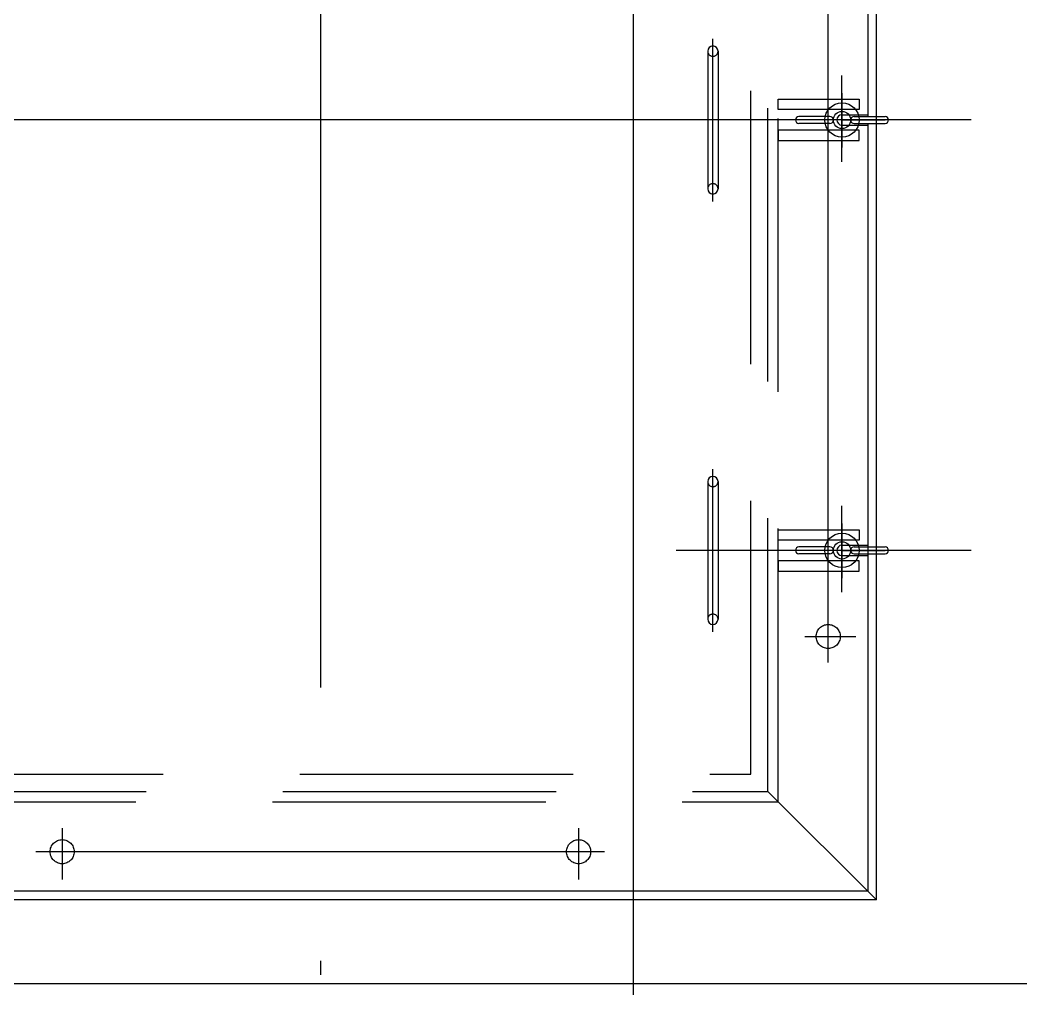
# Model space of a CAD drawing. Extents: x 0 to 45720, y 0 to 30480.
# Drawn here: x 11271 to 11851, y 11414 to 11977 of the extents above; entities that cross this region are included whole.
import ezdxf

# ---------------------------------------------------------------- set-up
doc = ezdxf.new("R2010")
doc.units = 0
doc.header["$LTSCALE"] = 25
for name, pattern in [('CENTER', [50.8, 31.75, -6.35, 6.35, -6.35]), ('HIDDEN', [9.525, 6.35, -3.175]), ('HIDDEN2', [4.7625, 3.175, -1.5875])]:
    doc.linetypes.add(name, pattern=pattern)
for name, color, linetype in [('EMS_CL', 1, 'CENTER'), ('EMS_DIM', 3, 'CONTINUOUS'), ('EMS_GRAY', 252, 'CONTINUOUS'), ('EMS_HF', 3, 'HIDDEN2'), ('EMS_HIDDEN', 3, 'HIDDEN'), ('EMS_OBJECT', 2, 'CONTINUOUS')]:
    doc.layers.add(name, color=color, linetype=linetype)

# ---------------------------------------------------------------- blocks, each defined once
blk = doc.blocks.new('A$C0D2A148F')
at = {"layer": 'EMS_CL'}
for p, q in [((0, 314.059), (0, -646.53)), ((295, -465.021), (295, 165.301)), ((228, -197.257), (228, -102.844)), ((303, -174.248), (303, -124.147)), ((303, -134.447), (303, -166.072)), ((378.017, -150), (-324.918, -150)), ((303, -150), (278, -150)), ((303, -150), (328, -150)), ((228, -447.257), (228, -352.844)), ((303, -424.248), (303, -374.147)), ((303, -384.447), (303, -416.072)), ((378.017, -400), (206.603, -400)), ((303, -400), (278, -400)), ((303, -400), (328, -400)), ((281.4, -450), (311.122, -450)), ((-150, -561.4), (-150, -591.122)), ((150, -561.4), (150, -591.122)), ((165.021, -575), (-165.301, -575))]:
    blk.add_line(p, q, dxfattribs=at)
at = {"layer": 'EMS_HF', "color": 252}
for points in [[(266, -138), (313, -138), (313, -144), (266, -144)], [(266, -162), (313, -162), (313, -156), (266, -156)], [(266, -388), (313, -388), (313, -394), (266, -394)], [(266, -412), (313, -412), (313, -406), (266, -406)]]:
    blk.add_lwpolyline(points, close=True, dxfattribs=at)
for centre in [(295, -450), (-150, -575), (150, -575)]:
    blk.add_circle(centre, 7, dxfattribs=at)
for centre, start, end in [((228, -110), 180, 0), ((228, -190), 0, 180), ((228, -360), 180, 0), ((228, -440), 0, 180)]:
    blk.add_arc(centre, 3, start, end, dxfattribs=at)
at = {"layer": 'EMS_HIDDEN', "color": 252}
for p, q in [((266, -546), (266, 246)), ((260, -540), (260, 240)), ((-260, -540), (260, -540)), ((260, -540), (323, -603)), ((-266, -546), (266, -546))]:
    blk.add_line(p, q, dxfattribs=at)
blk.add_lwpolyline([(250, 230), (-250, 230), (-250, -530), (250, -530)], close=True, dxfattribs=at)
at = {"layer": 'EMS_OBJECT', "color": 252}
for p, q in [((323, -603), (323, 303)), ((225, -110), (225, -190)), ((231, -110), (231, -190)), ((296, -148), (278, -148)), ((303, -147), (318, -147)), ((310, -148), (328, -148)), ((296, -152), (278, -152)), ((303, -153), (318, -153)), ((310, -152), (328, -152)), ((225, -360), (225, -440)), ((231, -360), (231, -440)), ((296, -398), (278, -398)), ((303, -397), (318, -397)), ((310, -398), (328, -398)), ((296, -402), (278, -402)), ((303, -403), (318, -403)), ((310, -402), (328, -402)), ((323, -603), (-323, -603))]:
    blk.add_line(p, q, dxfattribs=at)
blk.add_lwpolyline([(318, -152), (318, -598), (-318, -598), (-318, 298), (318, 298), (318, -148)], dxfattribs=at)
for centre, radius in [((303, -150), 10), ((303, -150), 5), ((303, -400), 10), ((303, -400), 5)]:
    blk.add_circle(centre, radius, dxfattribs=at)
for centre, radius, start, end in [((228, -110), 3, 0, 180), ((278, -150), 2, 90, 270), ((296, -150), 2, 270, 90), ((303, -150), 3, 90, 270), ((310, -150), 2, 90, 270), ((328, -150), 2, 270, 90), ((228, -190), 3, 180, 0), ((228, -360), 3, 0, 180), ((278, -400), 2, 90, 270), ((296, -400), 2, 270, 90), ((303, -400), 3, 90, 270), ((310, -400), 2, 90, 270), ((328, -400), 2, 270, 90), ((228, -440), 3, 180, 0)]:
    blk.add_arc(centre, radius, start, end, dxfattribs=at)
blk = doc.blocks.new('A$C7AA604B6')
at = {"layer": 'EMS_GRAY'}
blk.add_line((2283.78, -654.67), (174.78, -654.67), dxfattribs=at)
at = {"layer": 'EMS_DIM', "color": 151}
blk.add_blockref('A$C0D2A148F', (1192.8, -2.92), dxfattribs=at)

msp = doc.modelspace()

# ---------------------------------------------------------------- linework, layer by layer
at = {"layer": 'EMS_CL'}
msp.add_line((11627.031, 8849.751), (11627.031, 16308.999), dxfattribs=at)

# ---------------------------------------------------------------- block references
at = {"layer": 'EMS_OBJECT'}
msp.add_blockref('A$C7AA604B6', (10252.253, 12071.906), dxfattribs=at)

doc.saveas('drawing.dxf')
